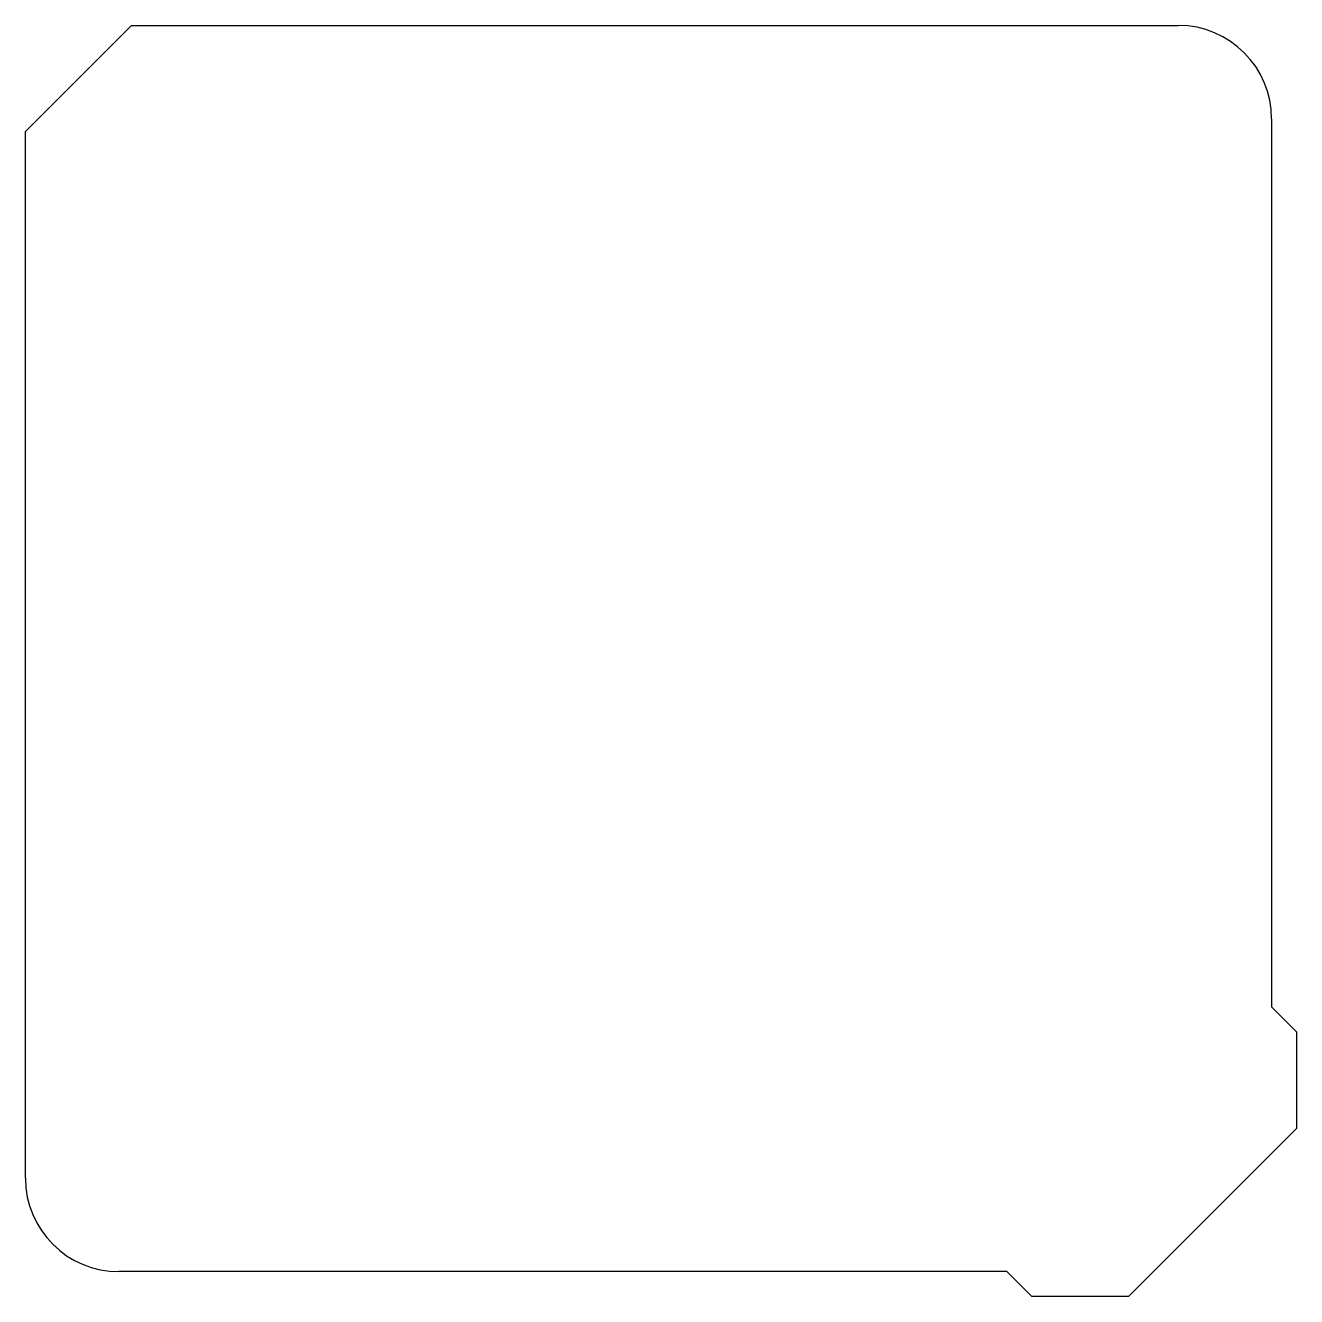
# Model space of a CAD drawing. Extents: x 130 to 170.8, y -120.8 to -80.
import ezdxf

# ---------------------------------------------------------------- set-up
doc = ezdxf.new("R2010")
doc.units = 0
doc.layers.add('BLACK', color=7, linetype='CONTINUOUS')

msp = doc.modelspace()

# ---------------------------------------------------------------- linework, layer by layer
at = {"layer": 'BLACK', "linetype": 'CONTINUOUS'}
for p, q in [((130, -83.4), (133.4, -80)), ((133.4, -80), (167, -80)), ((170, -83), (170, -111.5)), ((130, -117), (130, -83.4)), ((170, -111.5), (170.8, -112.3)), ((170.8, -112.3), (170.8, -115.4)), ((170.8, -115.4), (165.4, -120.8)), ((161.5, -120), (133, -120)), ((162.3, -120.8), (161.5, -120)), ((165.4, -120.8), (162.3, -120.8))]:
    msp.add_line(p, q, dxfattribs=at)
at = {"layer": 'BLACK'}
for centre, start, end in [((167, -83), 0, 90), ((133, -117), -180, -90)]:
    msp.add_arc(centre, 3, start, end, dxfattribs=at)

doc.saveas('drawing.dxf')
